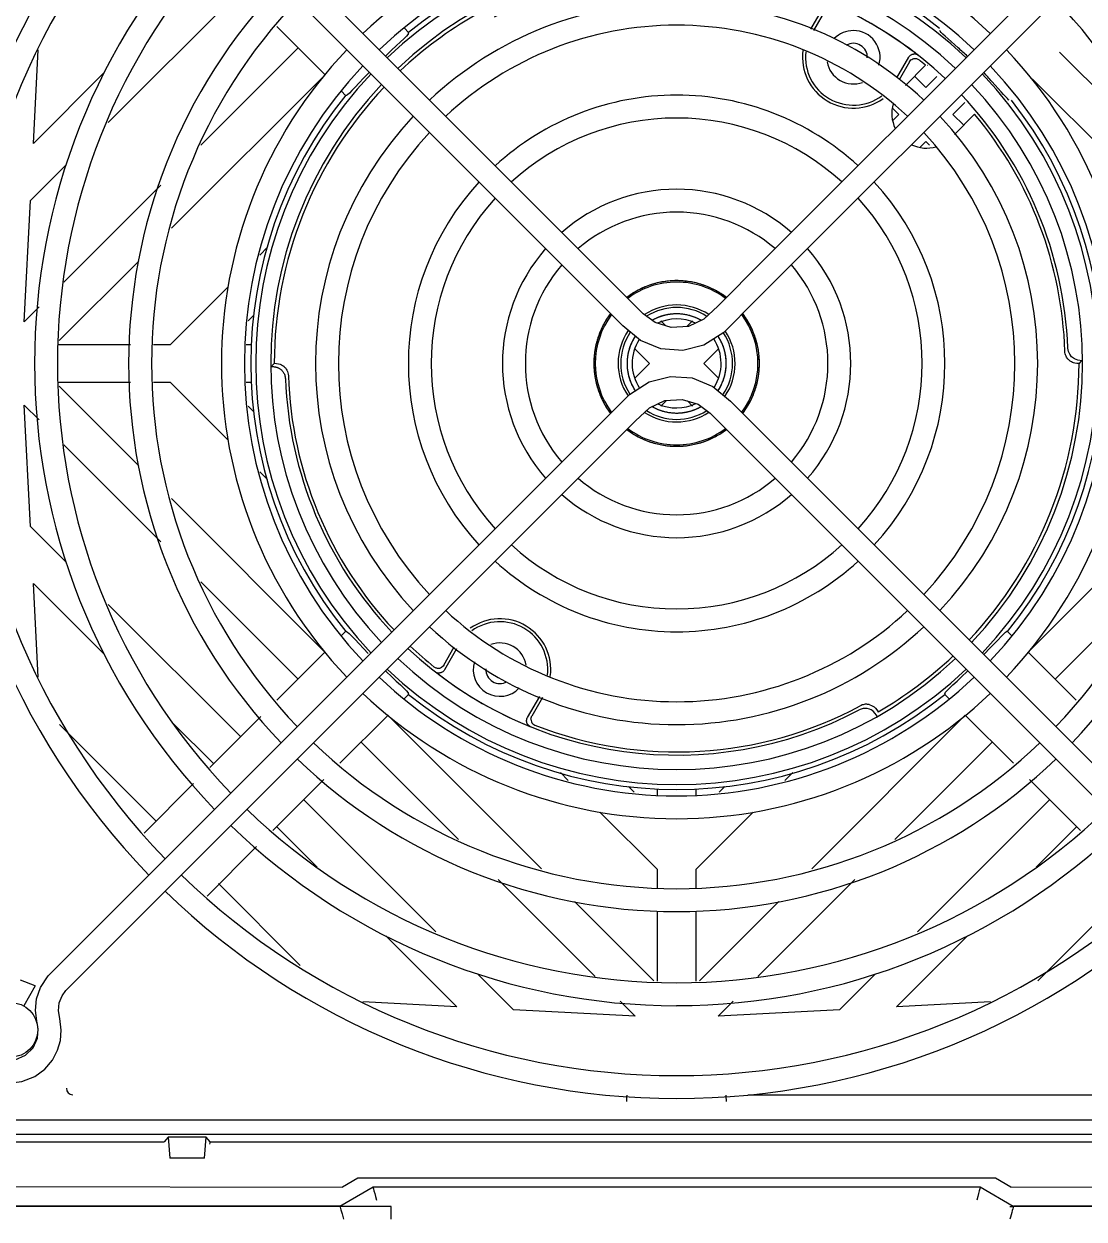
# Model space of a CAD drawing. Header units: inches. Extents: x 0 to 102, y 0 to 66.
# Drawn here: x 9.85 to 13.133, y 22.022 to 25.723 of the extents above; entities that cross this region are included whole.
import ezdxf

# ---------------------------------------------------------------- set-up
doc = ezdxf.new("R2010")
doc.units = ezdxf.units.IN
doc.header["$MEASUREMENT"] = 0

msp = doc.modelspace()

# ---------------------------------------------------------------- linework, layer by layer
at = {"color": 7, "linetype": 'Continuous'}
for p, q in [((11.5172, 25.07583), (10.02059, 26.57243)), ((13.74451, 26.5944), (12.09351, 24.94341)), ((13.7901, 26.53977), (12.07281, 24.82249)), ((11.51649, 24.97631), (9.97023, 26.52257)), ((11.69148, 24.90154), (11.5172, 25.07583)), ((11.67032, 24.82247), (11.51649, 24.97631)), ((12.09351, 24.94341), (12.04521, 24.8951)), ((11.72043, 24.87259), (11.69148, 24.90154)), ((11.76815, 24.8249), (11.72043, 24.87259)), ((12.04521, 24.8951), (11.99887, 24.84878)), ((11.80517, 24.79765), (11.76815, 24.8249)), ((12.07281, 24.82249), (12.06341, 24.81309)), ((11.93796, 24.54504), (11.97498, 24.51779)), ((11.63072, 24.48061), (11.67972, 24.5296)), ((11.97498, 24.51779), (12.0227, 24.4701)), ((12.07282, 24.52022), (12.22664, 24.36638)), ((11.69792, 24.4476), (11.74426, 24.49392)), ((11.64962, 24.39929), (11.69792, 24.4476)), ((9.95303, 22.80292), (11.51685, 24.36674)), ((12.22664, 24.36638), (13.7729, 22.82012)), ((9.88535, 22.74421), (9.84024, 22.76178)), ((9.88535, 22.74421), (9.84991, 22.68284)), ((9.88966, 22.70392), (9.90175, 22.73915)), ((10.88439, 22.14906), (10.83672, 22.12154)), ((12.85876, 22.1491), (10.88437, 22.1491)), ((12.90641, 22.12154), (12.85874, 22.14906)), ((9.4753, 22.12376), (10.83672, 22.12154)), ((12.90641, 22.12154), (14.26783, 22.12376)), ((10.98726, 22.06179), (9.37206, 22.06179)), ((10.82911, 22.06179), (10.82973, 22.05898)), ((10.82973, 22.05898), (10.8321, 22.05066)), ((10.98726, 22.02242), (10.98726, 22.06179)), ((12.90347, 22.06179), (12.91401, 22.06179))]:
    msp.add_line(p, q, dxfattribs=at)
at = {"color": 6, "linetype": 'Continuous'}
for p, q in [((10.52124, 25.8268), (10.11159, 25.41715)), ((12.28695, 25.70578), (12.32006, 25.76311)), ((12.33346, 25.76778), (12.2956, 25.7022)), ((10.78293, 25.56511), (10.63397, 25.71407)), ((11.02871, 25.70907), (11.04155, 25.69623)), ((9.87969, 25.35228), (9.89492, 25.64274)), ((10.39805, 25.34727), (10.69941, 25.64863)), ((12.55299, 25.55522), (12.59015, 25.61957)), ((12.59282, 25.60563), (12.56017, 25.54909)), ((13.05723, 25.63512), (13.34512, 25.34723)), ((9.87969, 25.35228), (10.09916, 25.57176)), ((12.57993, 25.53221), (12.64233, 25.59468)), ((10.78295, 25.56514), (10.30749, 25.08968)), ((12.60831, 25.56067), (12.6432, 25.52578)), ((12.6432, 25.52578), (12.67721, 25.5598)), ((12.85772, 25.53315), (12.8478, 25.5443)), ((13.43564, 25.08967), (12.97381, 25.55151)), ((10.84668, 25.50136), (10.83384, 25.5142)), ((10.85278, 25.50338), (10.84984, 25.50157)), ((12.55968, 25.44227), (12.53944, 25.4625)), ((12.76365, 25.4792), (12.72672, 25.44227)), ((12.54032, 25.4229), (12.55968, 25.44227)), ((12.72672, 25.44227), (12.76039, 25.40859)), ((12.732, 25.38021), (12.79441, 25.44269)), ((12.6432, 25.35875), (12.62456, 25.34011)), ((12.65461, 25.34733), (12.6432, 25.35875)), ((9.98105, 25.28661), (9.87045, 25.17601)), ((9.97407, 24.9233), (10.27442, 25.22364)), ((9.85075, 24.79997), (9.87045, 25.17601)), ((10.5809, 25.00675), (10.60513, 25.03098)), ((10.20588, 24.98807), (9.95981, 24.74199)), ((10.30455, 24.7304), (10.48288, 24.90873)), ((9.85075, 24.79997), (9.89715, 24.84638)), ((10.56142, 24.82024), (10.54452, 24.80334)), ((11.82242, 24.8033), (11.83817, 24.78754)), ((11.90334, 24.78592), (11.92071, 24.8033)), ((9.95889, 24.7304), (10.18053, 24.7304)), ((10.2514, 24.7304), (10.30455, 24.7304)), ((10.53814, 24.7304), (10.55297, 24.7304)), ((11.78733, 24.67135), (11.74227, 24.71641)), ((12.00087, 24.71642), (11.9558, 24.67135)), ((13.12721, 24.68127), (13.12417, 24.67819)), ((10.6223, 24.66786), (10.6255, 24.67108)), ((11.74227, 24.62628), (11.78733, 24.67135)), ((11.9558, 24.67135), (12.00087, 24.62628)), ((13.12111, 24.67511), (13.11763, 24.67161)), ((13.12417, 24.67819), (13.12111, 24.67511)), ((10.18051, 24.61229), (9.95889, 24.61229)), ((10.30455, 24.61229), (10.25138, 24.61229)), ((10.48287, 24.43397), (10.30455, 24.61229)), ((10.55297, 24.61229), (10.53814, 24.61229)), ((9.95981, 24.6007), (10.20592, 24.35459)), ((9.87045, 24.16668), (9.85075, 24.54273)), ((9.89715, 24.49632), (9.85075, 24.54273)), ((10.54452, 24.53936), (10.56142, 24.52246)), ((11.83979, 24.55677), (11.82242, 24.5394)), ((11.92071, 24.5394), (11.90496, 24.55515)), ((10.27444, 24.11904), (9.97407, 24.4194)), ((10.60513, 24.31172), (10.58089, 24.33595)), ((10.30748, 24.25303), (10.78255, 23.77795)), ((12.9602, 23.77758), (13.43563, 24.25301)), ((9.87045, 24.16668), (9.98105, 24.05608)), ((9.89492, 23.69995), (9.87969, 23.99041)), ((10.09916, 23.77094), (9.87969, 23.99041)), ((10.69911, 23.69436), (10.39801, 23.99546)), ((13.34508, 23.99542), (13.04372, 23.69406)), ((10.11159, 23.92554), (10.52106, 23.51608)), ((10.83351, 23.82894), (10.84633, 23.84178)), ((10.84948, 23.84156), (10.84896, 23.84158)), ((12.89035, 23.83931), (12.89329, 23.84112)), ((12.89645, 23.84134), (12.90928, 23.8285)), ((11.15031, 23.73706), (11.18295, 23.79359)), ((10.63374, 23.62891), (10.78253, 23.7779)), ((10.9017, 23.78912), (10.9166, 23.77357)), ((11.19013, 23.78746), (11.15298, 23.72312)), ((12.9602, 23.77758), (13.10915, 23.62863)), ((11.12117, 23.73065), (11.121, 23.73152)), ((11.04155, 23.64646), (11.0287, 23.63361)), ((11.03958, 23.65251), (11.04134, 23.64962)), ((11.04155, 23.64646), (11.04134, 23.64962)), ((12.71441, 23.63363), (12.70158, 23.64646)), ((11.40967, 23.57492), (11.44752, 23.64048)), ((11.45617, 23.6369), (11.42308, 23.57958)), ((10.42594, 23.42083), (10.58366, 23.57877)), ((10.9778, 23.58271), (10.82885, 23.43376)), ((10.97778, 23.58273), (11.45324, 23.10727)), ((12.2899, 23.10727), (12.76536, 23.58273)), ((12.49499, 23.59245), (12.49483, 23.59188)), ((12.91428, 23.43376), (12.76533, 23.58271)), ((9.96048, 23.55329), (10.25958, 23.25418)), ((10.4376, 23.43251), (10.31202, 23.55808)), ((11.43294, 23.55142), (11.4321, 23.55113)), ((11.19566, 23.19781), (10.89428, 23.49919)), ((12.84885, 23.49919), (12.54746, 23.19781)), ((11.53619, 23.38066), (11.51193, 23.40491)), ((12.2312, 23.40491), (12.20699, 23.3807)), ((10.22284, 23.21746), (10.37586, 23.37069)), ((10.77874, 23.38365), (10.62092, 23.22583)), ((11.72267, 23.3612), (11.73959, 23.34428)), ((11.81251, 23.33274), (11.81251, 23.35275)), ((11.93062, 23.35275), (11.93062, 23.33277)), ((12.00358, 23.34432), (12.02046, 23.3612)), ((13.12221, 23.22583), (12.96439, 23.38365)), ((10.71611, 23.32102), (11.12576, 22.91137)), ((12.61737, 22.91138), (13.02702, 23.32102)), ((11.81251, 23.10433), (11.63421, 23.28264)), ((12.10896, 23.28268), (11.93062, 23.10433)), ((10.7583, 23.1118), (10.6326, 23.23751)), ((13.11053, 23.23751), (12.98484, 23.11181)), ((10.57081, 23.17572), (10.4177, 23.02261)), ((11.81251, 23.04535), (11.81251, 23.10433)), ((11.93062, 23.10433), (11.93062, 23.04535)), ((10.45274, 23.06103), (10.70586, 22.8079)), ((11.61962, 22.77385), (11.31927, 23.07421)), ((12.42387, 23.07422), (12.12352, 22.77386)), ((12.98963, 22.76026), (13.2887, 23.05934)), ((11.55483, 23.00568), (11.80092, 22.75959)), ((11.94221, 22.75959), (12.18831, 23.00569)), ((11.81251, 22.75867), (11.81251, 22.97449)), ((11.93062, 22.97449), (11.93062, 22.75868)), ((11.19063, 22.67947), (10.97116, 22.89894)), ((12.77198, 22.89895), (12.5525, 22.67947)), ((11.2563, 22.78083), (11.3669, 22.67024)), ((12.37623, 22.67024), (12.48683, 22.78084)), ((11.19063, 22.67947), (10.90016, 22.6947)), ((11.74294, 22.65053), (11.69654, 22.69694)), ((12.0466, 22.69694), (12.00019, 22.65053)), ((12.84296, 22.6947), (12.5525, 22.67947)), ((11.74294, 22.65053), (11.3669, 22.67024)), ((12.37623, 22.67024), (12.00019, 22.65053)), ((13.74164, 22.40569), (12.09177, 22.40574)), ((14.03692, 22.32883), (9.70621, 22.32883)), ((14.10142, 22.28406), (9.6417, 22.28406)), ((10.29676, 22.27633), (10.28465, 22.2619)), ((10.41487, 22.27633), (10.29676, 22.27633)), ((10.29676, 22.27633), (10.30244, 22.21072)), ((10.40919, 22.21072), (10.41487, 22.27633)), ((10.42698, 22.2619), (10.41487, 22.27633)), ((9.61954, 22.2619), (10.28465, 22.2619)), ((10.42698, 22.2619), (13.31615, 22.2619)), ((10.40919, 22.21072), (10.30244, 22.21072)), ((10.9314, 22.12085), (10.82911, 22.06179)), ((12.81173, 22.12085), (10.9314, 22.12085)), ((10.93905, 22.09198), (10.94195, 22.08148)), ((12.80393, 22.09202), (12.80118, 22.08148)), ((12.91402, 22.06179), (12.81173, 22.12085)), ((10.82892, 22.06249), (9.47393, 22.06249)), ((14.40027, 22.06179), (12.91401, 22.06179)), ((14.2692, 22.06249), (12.91421, 22.06249))]:
    msp.add_line(p, q, dxfattribs=at)
for points in [[(11.04134, 25.69307), (11.03959, 25.69019), (11.03466, 25.68468), (11.02671, 25.67674), (11.01612, 25.66657), (11.00337, 25.65449), (10.98892, 25.64083)], [(11.04134, 25.69307), (11.04138, 25.69356), (11.04141, 25.69407), (11.04142, 25.69462), (11.04143, 25.69516), (11.04148, 25.6957), (11.04155, 25.69623)], [(12.74386, 25.64817), (12.73278, 25.65802), (12.72209, 25.66757), (12.71213, 25.67645), (12.70336, 25.68435), (12.69619, 25.69095), (12.69081, 25.69614), (12.68742, 25.6998), (12.68621, 25.70173)], [(10.98892, 25.64083), (10.97337, 25.62593), (10.97018, 25.62285)], [(12.59015, 25.61957), (12.59135, 25.62141), (12.5927, 25.62307), (12.59421, 25.62455), (12.59586, 25.62584), (12.59766, 25.62696), (12.59961, 25.6279)], [(12.59282, 25.60563), (12.59486, 25.60843), (12.59726, 25.61081), (12.60004, 25.61281), (12.60312, 25.61432), (12.60637, 25.61521), (12.60985, 25.61552)], [(12.59961, 25.6279), (12.60086, 25.62837), (12.60213, 25.62875), (12.60337, 25.62899), (12.6047, 25.62925), (12.60625, 25.62968), (12.60797, 25.63022)], [(12.61933, 25.62522), (12.61698, 25.62681), (12.61426, 25.6281), (12.61119, 25.62901), (12.60783, 25.62941)], [(12.60985, 25.61552), (12.61207, 25.61536), (12.61423, 25.61496), (12.61633, 25.6143), (12.61835, 25.61343), (12.62029, 25.61239), (12.62213, 25.61117)], [(10.92006, 25.57274), (10.91721, 25.56977), (10.90238, 25.5543), (10.8886, 25.53974), (10.87641, 25.52686), (10.8663, 25.51633), (10.85838, 25.50839), (10.85278, 25.50338)], [(12.9014, 25.48669), (12.89949, 25.48788), (12.89587, 25.49121), (12.89068, 25.49659), (12.88405, 25.50378), (12.87617, 25.51251), (12.86731, 25.52244), (12.85772, 25.53315)], [(10.84668, 25.50136), (10.84714, 25.50141), (10.84764, 25.50145), (10.84818, 25.50149), (10.84873, 25.50153), (10.84929, 25.50155), (10.84984, 25.50157)], [(13.12724, 24.67969), (13.11394, 24.6819), (13.10309, 24.68598), (13.09478, 24.69207), (13.08877, 24.69975), (13.08482, 24.70861), (13.08302, 24.71878)], [(13.08134, 24.68738), (13.07916, 24.69069), (13.07734, 24.69415), (13.0759, 24.69776), (13.07482, 24.70151), (13.07409, 24.7054), (13.07372, 24.70945)], [(13.09054, 24.67841), (13.08879, 24.67971), (13.08713, 24.68109), (13.08555, 24.68254), (13.08407, 24.68407), (13.08266, 24.68568), (13.08134, 24.68738)], [(10.61835, 24.66165), (10.61842, 24.66313), (10.61911, 24.66464), (10.62055, 24.66623), (10.6223, 24.66786)], [(10.61836, 24.66172), (10.62075, 24.66168), (10.62257, 24.66162), (10.62364, 24.66154), (10.62543, 24.66132)], [(10.62543, 24.66132), (10.62645, 24.66117), (10.62751, 24.661), (10.6286, 24.6608), (10.62974, 24.66055), (10.63091, 24.66027), (10.63213, 24.65994), (10.63339, 24.65956), (10.63468, 24.65911), (10.63602, 24.65861), (10.63739, 24.65802), (10.6388, 24.65736), (10.64023, 24.65661), (10.64168, 24.65576), (10.64315, 24.6548), (10.64463, 24.65372), (10.64611, 24.65254), (10.64759, 24.65123), (10.64908, 24.64977), (10.65054, 24.64817), (10.65197, 24.64643), (10.65335, 24.64454), (10.65463, 24.64248), (10.65582, 24.64027), (10.6569, 24.6379), (10.65784, 24.63539), (10.65864, 24.63272), (10.65929, 24.62992), (10.65978, 24.62698), (10.66011, 24.62391)], [(10.62551, 24.6719), (10.633, 24.67125), (10.63916, 24.67026), (10.64373, 24.66896), (10.6475, 24.66728), (10.65127, 24.66517), (10.65478, 24.66264)], [(10.65478, 24.66264), (10.65573, 24.66185), (10.65665, 24.66103), (10.65754, 24.66018), (10.65841, 24.65931), (10.65925, 24.65841), (10.66006, 24.65749)], [(10.66006, 24.65749), (10.66269, 24.65404), (10.6649, 24.65034), (10.6667, 24.64635), (10.66808, 24.64215), (10.66898, 24.63779), (10.66941, 24.63325)], [(13.11763, 24.67085), (13.11063, 24.67141), (13.10492, 24.67223), (13.10077, 24.67326), (13.09735, 24.6746), (13.09385, 24.67633), (13.09054, 24.67841)], [(10.84896, 23.84158), (10.84789, 23.84163), (10.84736, 23.84167), (10.84684, 23.84172), (10.84633, 23.84178)], [(10.84948, 23.84156), (10.85236, 23.83981), (10.85787, 23.83488), (10.8658, 23.82693), (10.87597, 23.81633), (10.88804, 23.80357), (10.9017, 23.78912)], [(12.82307, 23.76996), (12.82592, 23.77292), (12.84076, 23.7884), (12.85453, 23.80296), (12.86672, 23.81583), (12.87683, 23.82636), (12.88475, 23.8343), (12.89035, 23.83931)], [(12.89645, 23.84134), (12.89599, 23.84129), (12.89549, 23.84124), (12.89495, 23.8412), (12.8944, 23.84117), (12.89385, 23.84114), (12.89329, 23.84112)], [(10.97018, 23.71985), (10.9733, 23.71683), (10.98883, 23.70195), (11.00331, 23.68825), (11.01611, 23.67613), (11.0267, 23.66596), (11.03465, 23.65803), (11.03958, 23.65251)], [(11.13328, 23.72717), (11.13106, 23.72733), (11.1289, 23.72774), (11.1268, 23.72839), (11.12478, 23.72926), (11.12284, 23.7303), (11.121, 23.73152)], [(11.15031, 23.73706), (11.14827, 23.73426), (11.14587, 23.73188), (11.14308, 23.72988), (11.14001, 23.72838), (11.13676, 23.72749), (11.13328, 23.72717)], [(11.15298, 23.72312), (11.15178, 23.72128), (11.15043, 23.71962), (11.14893, 23.71814), (11.14727, 23.71685), (11.14547, 23.71573), (11.14352, 23.7148)], [(12.75421, 23.70186), (12.76976, 23.71677), (12.77296, 23.71985)], [(11.1238, 23.71747), (11.12616, 23.71588), (11.12887, 23.71459), (11.13191, 23.71369), (11.13522, 23.71329)], [(11.14352, 23.7148), (11.14227, 23.71433), (11.141, 23.71394), (11.13976, 23.7137), (11.13843, 23.71344), (11.13688, 23.71302), (11.13517, 23.71248)], [(12.70179, 23.64962), (12.70354, 23.6525), (12.70847, 23.65802), (12.71642, 23.66595), (12.72701, 23.67612), (12.73977, 23.6882), (12.75421, 23.70186)], [(12.70179, 23.64962), (12.70175, 23.64913), (12.70172, 23.64862), (12.70172, 23.64808), (12.7017, 23.64753), (12.70165, 23.64699), (12.70158, 23.64646)], [(12.45887, 23.6162), (12.45563, 23.61607), (12.45243, 23.61567), (12.44927, 23.61501), (12.44618, 23.61409), (12.44318, 23.61293), (12.44026, 23.61153)], [(12.46963, 23.61471), (12.46786, 23.61516), (12.46609, 23.61553), (12.4643, 23.61582), (12.46249, 23.61603), (12.46069, 23.61616), (12.45887, 23.6162)], [(12.46963, 23.61471), (12.47452, 23.61294), (12.47902, 23.61064), (12.48298, 23.60803), (12.48687, 23.60448), (12.49118, 23.59936), (12.49573, 23.59288)], [(11.40703, 23.56507), (11.4071, 23.56673), (11.40732, 23.56839), (11.4077, 23.57005), (11.40821, 23.57169), (11.40887, 23.57332), (11.40967, 23.57492)], [(11.42043, 23.56974), (11.42055, 23.57145), (11.4208, 23.57314), (11.4212, 23.57481), (11.42172, 23.57644), (11.42235, 23.57803), (11.42308, 23.57958)], [(12.45519, 23.60336), (12.45211, 23.60322), (12.44903, 23.60283), (12.44594, 23.60218), (12.44287, 23.60129), (12.43984, 23.60017), (12.43683, 23.59881)], [(12.49247, 23.57991), (12.48621, 23.58814), (12.48009, 23.59442), (12.47425, 23.59852), (12.46832, 23.60109), (12.46192, 23.60278), (12.45519, 23.60336)], [(11.40811, 23.55865), (11.40778, 23.55971), (11.40751, 23.56079), (11.4073, 23.56186), (11.40715, 23.56293), (11.40706, 23.564), (11.40703, 23.56507)], [(11.41937, 23.54683), (11.41676, 23.54814), (11.41443, 23.54972), (11.41239, 23.55157), (11.41065, 23.55368), (11.40922, 23.55604), (11.40811, 23.55865)], [(11.42043, 23.56974), (11.4208, 23.56585), (11.42187, 23.56227), (11.42365, 23.55895), (11.42611, 23.556), (11.4292, 23.5535), (11.43293, 23.55143)], [(11.71727, 22.38608), (11.71745, 22.39108), (11.7176, 22.39573), (11.71772, 22.3998), (11.71784, 22.40289), (11.71799, 22.40482), (11.71815, 22.40569)], [(12.02542, 22.39984), (12.02532, 22.40294), (12.02528, 22.4049), (12.02528, 22.40573)], [(12.02586, 22.38608), (12.02569, 22.39111), (12.02542, 22.39984)], [(10.9314, 22.12085), (10.93177, 22.11957), (10.93275, 22.11579), (10.9344, 22.10969), (10.93656, 22.1016), (10.93905, 22.09198)], [(12.81173, 22.12085), (12.81142, 22.11956), (12.81038, 22.11579), (12.80876, 22.10968), (12.80658, 22.10159), (12.80393, 22.09202)], [(12.9122, 22.05445), (12.91061, 22.04899), (12.90929, 22.04254), (12.9078, 22.03565), (12.90575, 22.0289), (12.90347, 22.02242)], [(12.91401, 22.0618), (12.914, 22.06091), (12.91343, 22.0585), (12.9122, 22.05445)]]:
    msp.add_lwpolyline(points, dxfattribs=at)
at = {"color": 7, "linetype": 'Continuous'}
for points in [[(11.79687, 24.91661), (11.79208, 24.9151), (11.78732, 24.9135), (11.78259, 24.9118), (11.77759, 24.90987), (11.7732, 24.90811), (11.77057, 24.90701), (11.76855, 24.90613), (11.76625, 24.9051), (11.76396, 24.90406), (11.76167, 24.90299), (11.7594, 24.9019), (11.75715, 24.90078), (11.7549, 24.89965), (11.75266, 24.89849), (11.75044, 24.89731), (11.74822, 24.89611), (11.74602, 24.89489), (11.74383, 24.89364), (11.74165, 24.89238), (11.73949, 24.89109), (11.73733, 24.88977), (11.73518, 24.88844), (11.73305, 24.88708), (11.73093, 24.8857), (11.72882, 24.88431), (11.72673, 24.88289), (11.72467, 24.88146), (11.72262, 24.88002)], [(11.87157, 24.92773), (11.86641, 24.92766), (11.86129, 24.9275), (11.85618, 24.92723), (11.85111, 24.92688), (11.84605, 24.92642), (11.84102, 24.92587), (11.83602, 24.92523), (11.83104, 24.92449), (11.82608, 24.92365), (11.82115, 24.92271), (11.81625, 24.92169), (11.81136, 24.92056), (11.80651, 24.91934), (11.80167, 24.91802), (11.79687, 24.91661)], [(11.95141, 24.91498), (11.94659, 24.91651), (11.94175, 24.91794), (11.93689, 24.91928), (11.93201, 24.92051), (11.9271, 24.92165), (11.92217, 24.92269), (11.91721, 24.92363), (11.91223, 24.92448), (11.90723, 24.92523), (11.90221, 24.92588), (11.89716, 24.92643), (11.89209, 24.92689), (11.88699, 24.92724), (11.88187, 24.9275), (11.87673, 24.92767), (11.87157, 24.92773)], [(12.02349, 24.87786), (12.02144, 24.87935), (12.01937, 24.88083), (12.01729, 24.88228), (12.01519, 24.88372), (12.01307, 24.88514), (12.01093, 24.88654), (12.00879, 24.88791), (12.00663, 24.88927), (12.00446, 24.8906), (12.00227, 24.89191), (12.00008, 24.89319), (11.99787, 24.89446), (11.99565, 24.8957), (11.99342, 24.89692), (11.99118, 24.89812), (11.98892, 24.89929), (11.98665, 24.90045), (11.98437, 24.90158), (11.98208, 24.90269), (11.97978, 24.90377), (11.97746, 24.90483), (11.97513, 24.90588), (11.97309, 24.90678), (11.97044, 24.90789), (11.96601, 24.90968), (11.96097, 24.91163), (11.9562, 24.91336), (11.95141, 24.91498)], [(11.72262, 24.88002), (11.72058, 24.87855), (11.71856, 24.87706), (11.71708, 24.87595)], [(12.02605, 24.87595), (12.02552, 24.87635), (12.02349, 24.87786)], [(11.99887, 24.84878), (11.95536, 24.80823), (11.90803, 24.78624), (11.85423, 24.78262), (11.80517, 24.79765)], [(11.66695, 24.82584), (11.66581, 24.82432), (11.66434, 24.82231), (11.66288, 24.82029), (11.66144, 24.81825), (11.66002, 24.81619), (11.65862, 24.81412), (11.65723, 24.81203), (11.65586, 24.80992), (11.65452, 24.8078), (11.65319, 24.80567), (11.65189, 24.80353), (11.65061, 24.80138), (11.64935, 24.79922), (11.64811, 24.79704), (11.6469, 24.79486), (11.6457, 24.79266), (11.64453, 24.79045), (11.64338, 24.78823), (11.64225, 24.78599), (11.64114, 24.78375), (11.64005, 24.7815), (11.63899, 24.77923), (11.63795, 24.77695), (11.63692, 24.77466), (11.63592, 24.77236), (11.63494, 24.77004), (11.63399, 24.76772), (11.63305, 24.76539), (11.63214, 24.76306), (11.63126, 24.76071), (11.63039, 24.75836), (11.62955, 24.756), (11.62874, 24.75363), (11.62795, 24.75125), (11.62718, 24.74886), (11.62643, 24.74647), (11.62571, 24.74407), (11.62501, 24.74166), (11.62433, 24.73924), (11.62368, 24.73682), (11.62305, 24.73438), (11.62245, 24.73194), (11.62186, 24.72949), (11.6213, 24.72704), (11.62077, 24.72457), (11.62026, 24.7221), (11.61977, 24.71963), (11.61931, 24.71717), (11.61887, 24.7147), (11.61846, 24.71222), (11.61807, 24.70975), (11.61771, 24.70727), (11.61737, 24.70479), (11.61706, 24.7023), (11.61676, 24.69982), (11.6165, 24.69733), (11.61626, 24.69484), (11.61604, 24.69234), (11.61585, 24.68984), (11.61568, 24.68734), (11.61554, 24.68484), (11.61542, 24.68234), (11.61532, 24.67983), (11.61525, 24.67732), (11.61521, 24.6748), (11.61518, 24.67229)], [(11.75918, 24.74226), (11.70518, 24.7876), (11.67032, 24.82247)], [(12.06341, 24.81309), (12.01741, 24.76739), (11.95622, 24.72799), (11.89081, 24.71159), (11.82302, 24.71624), (11.75918, 24.74226)], [(11.83849, 24.82122), (11.83699, 24.82089), (11.83551, 24.82055), (11.83403, 24.82019), (11.83255, 24.81982), (11.83108, 24.81943), (11.82961, 24.81903), (11.82815, 24.81861), (11.82669, 24.81818), (11.82524, 24.81773), (11.8238, 24.81727), (11.82235, 24.8168), (11.82092, 24.8163), (11.81949, 24.8158), (11.81806, 24.81528), (11.81664, 24.81474), (11.81522, 24.81419), (11.81381, 24.81363), (11.8124, 24.81305), (11.811, 24.81245), (11.80964, 24.81186), (11.80829, 24.81125), (11.80694, 24.81063), (11.80559, 24.81), (11.80426, 24.80935), (11.80293, 24.8087), (11.8016, 24.80802), (11.80028, 24.80734), (11.79897, 24.80664), (11.79766, 24.80592), (11.79636, 24.8052), (11.79555, 24.80473)], [(11.87157, 24.82489), (11.86991, 24.82485), (11.86826, 24.8248), (11.86662, 24.82474), (11.86498, 24.82466), (11.86336, 24.82457), (11.86174, 24.82446), (11.86013, 24.82434), (11.85853, 24.82421), (11.85694, 24.82406), (11.85536, 24.8239), (11.85379, 24.82372), (11.85222, 24.82354), (11.85066, 24.82333), (11.84911, 24.82312), (11.84757, 24.82289), (11.84603, 24.82264), (11.84451, 24.82239), (11.84299, 24.82212), (11.84148, 24.82183), (11.83998, 24.82153), (11.83849, 24.82122)], [(11.90601, 24.82092), (11.90299, 24.82158), (11.89995, 24.82217), (11.89689, 24.82271), (11.8938, 24.82318), (11.89069, 24.8236), (11.88756, 24.82396), (11.88441, 24.82426), (11.88123, 24.82451), (11.87803, 24.82469), (11.87481, 24.82482), (11.87157, 24.82489)], [(11.9477, 24.80467), (11.94726, 24.80492), (11.94593, 24.80567), (11.94459, 24.80641), (11.94324, 24.80713), (11.94188, 24.80784), (11.94051, 24.80853), (11.93914, 24.80922), (11.93776, 24.80989), (11.93637, 24.81054), (11.93498, 24.81118), (11.93376, 24.81174), (11.93217, 24.81242), (11.92953, 24.81352), (11.92652, 24.81472), (11.92365, 24.81578), (11.92077, 24.81679), (11.91786, 24.81773), (11.91493, 24.81862), (11.91198, 24.81944), (11.90901, 24.82021), (11.90601, 24.82092)], [(12.1158, 24.74936), (12.11502, 24.75174), (12.11422, 24.75412), (12.1134, 24.75648), (12.11256, 24.75884), (12.11169, 24.7612), (12.1108, 24.76354), (12.10988, 24.76588), (12.10894, 24.76821), (12.10798, 24.77054), (12.107, 24.77285), (12.10599, 24.77515), (12.10497, 24.77744), (12.10392, 24.77972), (12.10285, 24.78198), (12.10175, 24.78424), (12.10064, 24.78648), (12.0995, 24.78872), (12.09834, 24.79094), (12.09716, 24.79315), (12.09596, 24.79535), (12.09474, 24.79754), (12.09349, 24.79972), (12.09222, 24.80188), (12.09094, 24.80404), (12.08962, 24.80618), (12.08829, 24.80832), (12.08694, 24.81044), (12.08556, 24.81255), (12.08417, 24.81464), (12.08275, 24.81672), (12.08132, 24.81878), (12.07987, 24.82083), (12.0784, 24.82286), (12.07691, 24.82488), (12.07617, 24.82585)], [(11.74321, 24.75567), (11.74238, 24.75441), (11.74084, 24.75196), (11.73935, 24.74947), (11.7379, 24.74695), (11.73649, 24.7444), (11.73514, 24.74182), (11.73382, 24.73921), (11.73256, 24.73656), (11.73134, 24.73388), (11.73016, 24.73117), (11.72903, 24.72842), (11.72795, 24.72565), (11.72693, 24.72288), (11.72597, 24.72009), (11.72506, 24.71729), (11.72421, 24.71447), (11.72341, 24.71165), (11.72266, 24.70881), (11.72198, 24.70596), (11.72134, 24.7031), (11.72077, 24.70023), (11.72025, 24.69734), (11.71978, 24.69444), (11.71937, 24.69153), (11.71902, 24.68861), (11.71872, 24.68567), (11.71847, 24.68273), (11.71829, 24.67977), (11.71815, 24.6768), (11.71808, 24.67381), (11.71805, 24.67081), (11.71809, 24.6678), (11.71818, 24.66482), (11.71833, 24.66184), (11.71854, 24.65887), (11.7188, 24.65592), (11.71912, 24.65297), (11.7195, 24.65004), (11.71994, 24.64712), (11.72043, 24.6442), (11.72098, 24.6413), (11.72158, 24.63841), (11.72225, 24.63553), (11.72296, 24.63266), (11.72374, 24.62981), (11.72458, 24.62696), (11.72547, 24.62412), (11.72641, 24.6213), (11.72742, 24.61849), (11.72848, 24.61568), (11.72962, 24.61284), (11.73081, 24.61001), (11.73205, 24.60723), (11.73335, 24.60448), (11.73469, 24.60176), (11.73608, 24.59908), (11.73752, 24.59643), (11.73901, 24.59381), (11.74055, 24.59123), (11.74214, 24.58868), (11.74343, 24.58671)], [(11.99993, 24.58702), (12.00075, 24.58828), (12.00229, 24.59074), (12.00379, 24.59322), (12.00523, 24.59574), (12.00664, 24.59829), (12.008, 24.60087), (12.00931, 24.60349), (12.01057, 24.60613), (12.01179, 24.60881), (12.01297, 24.61153), (12.0141, 24.61427), (12.01518, 24.61704), (12.0162, 24.61982), (12.01716, 24.62261), (12.01807, 24.62541), (12.01893, 24.62822), (12.01972, 24.63104), (12.02047, 24.63388), (12.02116, 24.63673), (12.02179, 24.63959), (12.02236, 24.64247), (12.02289, 24.64535), (12.02335, 24.64825), (12.02376, 24.65116), (12.02412, 24.65408), (12.02441, 24.65702), (12.02466, 24.65997), (12.02485, 24.66293), (12.02498, 24.6659), (12.02506, 24.66888), (12.02508, 24.67188), (12.02504, 24.67489), (12.02495, 24.67788), (12.0248, 24.68085), (12.02459, 24.68382), (12.02433, 24.68678), (12.02401, 24.68972), (12.02363, 24.69265), (12.02319, 24.69558), (12.0227, 24.69849), (12.02215, 24.70139), (12.02155, 24.70428), (12.02089, 24.70716), (12.02017, 24.71003), (12.01939, 24.71289), (12.01856, 24.71573), (12.01767, 24.71857), (12.01672, 24.7214), (12.01572, 24.7242), (12.01465, 24.72701), (12.01351, 24.72985), (12.01232, 24.73268), (12.01108, 24.73546), (12.00979, 24.73821), (12.00844, 24.74093), (12.00705, 24.74361), (12.00561, 24.74626), (12.00412, 24.74888), (12.00258, 24.75146), (12.00099, 24.75401), (11.9997, 24.75598)], [(12.12795, 24.67041), (12.12794, 24.67292), (12.12792, 24.67543), (12.12787, 24.67793), (12.12779, 24.68044), (12.12769, 24.68294), (12.12756, 24.68544), (12.12741, 24.68794), (12.12724, 24.69043), (12.12704, 24.69293), (12.12682, 24.69542), (12.12657, 24.69791), (12.1263, 24.7004), (12.12601, 24.70288), (12.12568, 24.70536), (12.12534, 24.70784), (12.12497, 24.71032), (12.12458, 24.7128), (12.12416, 24.71527), (12.12372, 24.71774), (12.12325, 24.72021), (12.12276, 24.72268), (12.12224, 24.72514), (12.1217, 24.7276), (12.12114, 24.73004), (12.12056, 24.73248), (12.11995, 24.73492), (12.11931, 24.73734), (12.11866, 24.73976), (12.11798, 24.74217), (12.11727, 24.74457), (12.11655, 24.74697), (12.1158, 24.74936)], [(11.61518, 24.67229), (11.61519, 24.66977), (11.61521, 24.66727), (11.61527, 24.66476), (11.61534, 24.66225), (11.61544, 24.65975), (11.61557, 24.65725), (11.61572, 24.65475), (11.61589, 24.65226), (11.61609, 24.64977), (11.61631, 24.64727), (11.61656, 24.64478), (11.61683, 24.6423), (11.61713, 24.63981), (11.61745, 24.63733), (11.61779, 24.63485), (11.61816, 24.63237), (11.61855, 24.62989), (11.61897, 24.62742), (11.61941, 24.62495), (11.61988, 24.62248), (11.62037, 24.62001), (11.62089, 24.61755), (11.62143, 24.6151), (11.62199, 24.61265), (11.62258, 24.61021), (11.62318, 24.60778), (11.62382, 24.60535), (11.62447, 24.60293), (11.62515, 24.60052), (11.62586, 24.59812), (11.62658, 24.59572), (11.62733, 24.59333)], [(12.07618, 24.51685), (12.07732, 24.51837), (12.07879, 24.52038), (12.08025, 24.5224), (12.08169, 24.52444), (12.08311, 24.5265), (12.08451, 24.52857), (12.0859, 24.53066), (12.08727, 24.53277), (12.08861, 24.53489), (12.08994, 24.53702), (12.09124, 24.53916), (12.09252, 24.54131), (12.09378, 24.54347), (12.09502, 24.54565), (12.09623, 24.54784), (12.09743, 24.55003), (12.0986, 24.55224), (12.09975, 24.55447), (12.10088, 24.5567), (12.10199, 24.55894), (12.10308, 24.5612), (12.10414, 24.56347), (12.10519, 24.56574), (12.10621, 24.56803), (12.10721, 24.57034), (12.10819, 24.57265), (12.10915, 24.57497), (12.11008, 24.5773), (12.11099, 24.57964), (12.11187, 24.58198), (12.11274, 24.58434), (12.11358, 24.5867), (12.11439, 24.58907), (12.11519, 24.59144), (12.11595, 24.59383), (12.1167, 24.59622), (12.11742, 24.59862), (12.11812, 24.60103), (12.1188, 24.60345), (12.11945, 24.60588), (12.12008, 24.60831), (12.12069, 24.61075), (12.12127, 24.6132), (12.12183, 24.61566), (12.12236, 24.61812), (12.12288, 24.62059), (12.12336, 24.62306), (12.12382, 24.62553), (12.12426, 24.628), (12.12467, 24.63047), (12.12506, 24.63295), (12.12542, 24.63542), (12.12576, 24.6379), (12.12608, 24.64039), (12.12637, 24.64288), (12.12663, 24.64536), (12.12687, 24.64786), (12.12709, 24.65035), (12.12728, 24.65285), (12.12745, 24.65535), (12.12759, 24.65785), (12.12771, 24.66036), (12.12781, 24.66287), (12.12788, 24.66538), (12.12793, 24.66789), (12.12795, 24.67041)], [(11.67972, 24.5296), (11.72572, 24.57531), (11.78691, 24.6147), (11.85232, 24.63111), (11.92011, 24.62645), (11.98395, 24.60043)], [(11.62733, 24.59333), (11.62811, 24.59095), (11.62891, 24.58858), (11.62973, 24.58621), (11.63057, 24.58385), (11.63144, 24.5815), (11.63233, 24.57915), (11.63325, 24.57681), (11.63419, 24.57448), (11.63515, 24.57216), (11.63613, 24.56985), (11.63714, 24.56754), (11.63817, 24.56526), (11.63921, 24.56298), (11.64029, 24.56071), (11.64138, 24.55845), (11.64249, 24.55621), (11.64363, 24.55398), (11.64479, 24.55175), (11.64597, 24.54954), (11.64717, 24.54734), (11.64839, 24.54515), (11.64964, 24.54298), (11.65091, 24.54081), (11.6522, 24.53865), (11.65351, 24.53651), (11.65484, 24.53437), (11.6562, 24.53225), (11.65757, 24.53014), (11.65897, 24.52805), (11.66038, 24.52597), (11.66181, 24.52391), (11.66326, 24.52186), (11.66473, 24.51983), (11.66622, 24.51782), (11.66696, 24.51684)], [(11.98395, 24.60043), (12.03795, 24.55509), (12.07282, 24.52022)], [(11.74426, 24.49392), (11.78777, 24.53447), (11.8351, 24.55645), (11.88891, 24.56007), (11.93796, 24.54504)], [(11.79543, 24.53802), (11.79587, 24.53777), (11.7972, 24.53702), (11.79855, 24.53629), (11.7999, 24.53556), (11.80125, 24.53485), (11.80262, 24.53416), (11.80399, 24.53348), (11.80537, 24.53281), (11.80676, 24.53215), (11.80815, 24.53151), (11.80938, 24.53095), (11.81096, 24.53027), (11.8136, 24.52917), (11.81662, 24.52797), (11.81948, 24.52691), (11.82236, 24.52591), (11.82527, 24.52496), (11.8282, 24.52408), (11.83115, 24.52325), (11.83412, 24.52248), (11.83712, 24.52177)], [(11.90464, 24.52147), (11.90614, 24.5218), (11.90762, 24.52215), (11.9091, 24.5225), (11.91058, 24.52288), (11.91205, 24.52326), (11.91352, 24.52366), (11.91498, 24.52408), (11.91644, 24.52451), (11.91789, 24.52496), (11.91934, 24.52542), (11.92078, 24.5259), (11.92221, 24.52639), (11.92365, 24.52689), (11.92507, 24.52741), (11.92649, 24.52795), (11.92791, 24.5285), (11.92932, 24.52907), (11.93073, 24.52965), (11.93213, 24.53024), (11.9335, 24.53083), (11.93485, 24.53144), (11.93619, 24.53206), (11.93754, 24.53269), (11.93887, 24.53334), (11.9402, 24.534), (11.94153, 24.53467), (11.94285, 24.53536), (11.94416, 24.53606), (11.94547, 24.53677), (11.94677, 24.5375), (11.94758, 24.53796)], [(11.83712, 24.52177), (11.84014, 24.52112), (11.84318, 24.52052), (11.84624, 24.51999), (11.84933, 24.51951), (11.85244, 24.51909), (11.85557, 24.51873), (11.85872, 24.51843), (11.8619, 24.51818), (11.8651, 24.518), (11.86832, 24.51787), (11.87157, 24.5178)], [(11.87157, 24.5178), (11.87322, 24.51784), (11.87487, 24.51789), (11.87651, 24.51796), (11.87815, 24.51803), (11.87977, 24.51813), (11.88139, 24.51823), (11.883, 24.51835), (11.8846, 24.51849), (11.88619, 24.51863), (11.88777, 24.51879), (11.88935, 24.51897), (11.89091, 24.51916), (11.89247, 24.51936), (11.89402, 24.51958), (11.89556, 24.51981), (11.8971, 24.52005), (11.89862, 24.52031), (11.90014, 24.52058), (11.90165, 24.52086), (11.90315, 24.52116), (11.90464, 24.52147)], [(11.51685, 24.36674), (11.57595, 24.42584), (11.63072, 24.48061)], [(11.71708, 24.46674), (11.71761, 24.46634), (11.71964, 24.46483)], [(11.71964, 24.46483), (11.72169, 24.46334), (11.72376, 24.46187), (11.72584, 24.46041), (11.72794, 24.45897), (11.73006, 24.45755), (11.7322, 24.45616), (11.73435, 24.45478), (11.7365, 24.45343), (11.73867, 24.45209), (11.74086, 24.45079), (11.74305, 24.4495), (11.74526, 24.44823), (11.74748, 24.44699), (11.74971, 24.44577), (11.75195, 24.44457), (11.75421, 24.4434), (11.75648, 24.44225), (11.75876, 24.44112), (11.76105, 24.44001), (11.76335, 24.43892), (11.76567, 24.43786), (11.768, 24.43682), (11.77005, 24.43591), (11.77269, 24.4348), (11.77712, 24.43301), (11.78216, 24.43106), (11.78693, 24.42934), (11.79172, 24.42771)], [(11.94626, 24.42608), (11.95105, 24.42759), (11.95581, 24.4292), (11.96054, 24.4309), (11.96554, 24.43282), (11.96994, 24.43459), (11.97256, 24.43568), (11.97458, 24.43657), (11.97688, 24.43759), (11.97918, 24.43864), (11.98146, 24.43971), (11.98373, 24.4408), (11.98599, 24.44191), (11.98823, 24.44304), (11.99047, 24.4442), (11.99269, 24.44538), (11.99491, 24.44658), (11.99711, 24.4478), (11.9993, 24.44905), (12.00148, 24.45032), (12.00365, 24.45161), (12.0058, 24.45292), (12.00795, 24.45425), (12.01008, 24.45561), (12.0122, 24.45699), (12.01431, 24.45839), (12.0164, 24.4598), (12.01846, 24.46123), (12.02052, 24.46268)], [(12.02052, 24.46268), (12.02255, 24.46414), (12.02457, 24.46563), (12.02606, 24.46675)], [(12.0227, 24.4701), (12.05165, 24.44116), (13.72254, 22.77026)], [(11.79172, 24.42771), (11.79654, 24.42618), (11.80138, 24.42475), (11.80624, 24.42342), (11.81113, 24.42218), (11.81603, 24.42104), (11.82097, 24.42), (11.82592, 24.41906), (11.8309, 24.41821), (11.8359, 24.41747), (11.84093, 24.41681), (11.84597, 24.41626), (11.85105, 24.41581), (11.85614, 24.41545), (11.86126, 24.41519), (11.8664, 24.41503), (11.87157, 24.41496)], [(11.87157, 24.41496), (11.87672, 24.41503), (11.88185, 24.4152), (11.88695, 24.41546), (11.89203, 24.41582), (11.89708, 24.41627), (11.90211, 24.41682), (11.90711, 24.41747), (11.91209, 24.41821), (11.91705, 24.41905), (11.92198, 24.41998), (11.92689, 24.42101), (11.93177, 24.42213), (11.93662, 24.42335), (11.94146, 24.42467), (11.94626, 24.42608)], [(9.88398, 22.46377), (9.91515, 22.48679), (9.93863, 22.51439), (9.95486, 22.54533), (9.96344, 22.57541), (9.96606, 22.60686), (9.96114, 22.64395), (9.95705, 22.66748), (9.95963, 22.69194), (9.96835, 22.71365), (9.98045, 22.73006), (9.99862, 22.74829), (11.64962, 24.39929)], [(9.90175, 22.73915), (9.92575, 22.77523), (9.95303, 22.80292)], [(9.89493, 22.61131), (9.88997, 22.63619), (9.88614, 22.66777), (9.88966, 22.70392)], [(9.85577, 22.52964), (9.87899, 22.55272), (9.89251, 22.5826), (9.89493, 22.61131)], [(9.79012, 22.51507), (9.82373, 22.51592), (9.85577, 22.52964)], [(9.75409, 22.4511), (9.80112, 22.44299), (9.84417, 22.44798), (9.88398, 22.46377)], [(10.8321, 22.05066), (10.83562, 22.03822), (10.83966, 22.02242)]]:
    msp.add_lwpolyline(points, dxfattribs=at)
at = {"color": 6, "linetype": 'Continuous'}
msp.add_circle((9.80857, 22.60835), 0.08465, dxfattribs=at)
at = {"color": 7, "linetype": 'Continuous'}
for centre, radius, start, end in [((11.87157, 24.67135), 2.27559, 135.89583, 224.10417), ((11.87157, 24.67135), 2.20472, 135.92462, 224.07538), ((11.87157, 24.67135), 1.98819, 136.02533, 223.97467), ((11.87158, 24.67134), 1.40947, 90.00047, 133.5579), ((11.87157, 24.67135), 1.40944, 46.44236, 90.00019), ((11.87157, 24.67135), 1.91732, 136.06322, 223.93678), ((11.87158, 24.67134), 1.3386, 90.00048, 133.48156), ((11.87157, 24.67135), 1.33857, 46.51872, 90.00018), ((11.87157, 24.67135), 1.69686, 136.20429, 223.79582), ((11.87156, 24.67135), 1.69686, 316.20421, 43.79571), ((11.87157, 24.67135), 1.626, 136.25678, 223.74334), ((11.87156, 24.67135), 1.62599, 316.2567, 43.74323), ((11.87157, 24.67134), 1.11811, 90.00023, 133.17689), ((11.87157, 24.67135), 1.1181, 46.82322, 90), ((11.87157, 24.67134), 1.04725, 90.00024, 133.05906), ((11.87157, 24.67135), 1.04723, 46.94106, 90), ((11.87158, 24.67134), 1.40947, 136.44231, 223.55724), ((11.87157, 24.67135), 1.40944, 316.4421, 43.55789), ((11.87158, 24.67134), 1.3386, 136.51867, 223.48087), ((11.87157, 24.67135), 1.33857, 316.51844, 43.48154), ((11.87157, 24.67134), 0.83071, 90.00022, 132.54611), ((11.87157, 24.67135), 0.8307, 47.454, 90), ((11.87157, 24.67134), 1.11811, 136.82328, 223.17656), ((11.87157, 24.67134), 0.75985, 90.00024, 132.32485), ((11.87157, 24.67135), 0.75983, 47.67525, 90), ((11.87157, 24.67135), 1.1181, 316.82323, 43.17678), ((11.87157, 24.67134), 1.04725, 136.94114, 223.0587), ((11.87157, 24.67135), 1.04723, 316.94109, 43.05894), ((11.87157, 24.67134), 0.83071, 137.45405, 222.54579), ((11.87158, 24.67135), 0.53938, 90.01207, 131.22189), ((11.87156, 24.67135), 0.53937, 48.77887, 90.01011), ((11.87157, 24.67135), 0.8307, 317.45401, 42.546), ((11.87157, 24.67134), 0.75985, 137.67526, 222.32454), ((11.87157, 24.67135), 0.75983, 317.67522, 42.32476), ((11.87158, 24.67135), 0.46852, 90.0122, 130.66279), ((11.87156, 24.67135), 0.4685, 49.33816, 90.01014), ((11.87158, 24.67135), 0.53938, 138.78064, 221.22), ((11.87156, 24.67135), 0.53937, 318.77968, 41.2199), ((11.87158, 24.67135), 0.46852, 139.34019, 220.66066), ((11.87156, 24.67135), 0.4685, 319.33914, 40.66054), ((11.87157, 24.67135), 0.25639, 52.9516, 127.04866), ((11.87157, 24.67134), 0.25196, 90.00046, 126.9087), ((11.87156, 24.67135), 0.25196, 53.09135, 89.99978), ((11.87157, 24.67134), 0.1811, 90.00057, 123.43311), ((11.87156, 24.67135), 0.1811, 56.76277, 89.99981), ((11.87157, 24.67135), 0.25639, 142.95297, 217.04958), ((11.87157, 24.67134), 0.25196, 143.09259, 216.9092), ((11.87157, 24.67135), 0.15354, 60.47275, 119.55567), ((11.87156, 24.67135), 0.25196, 323.09298, 36.91006), ((11.87157, 24.67135), 0.25639, 322.95297, 37.04958), ((11.87157, 24.67134), 0.1811, 145.69258, 213.74057), ((11.87157, 24.67135), 0.15354, 146.74502, 213.44484), ((11.87157, 24.67135), 0.15354, 326.74502, 33.44484), ((11.87156, 24.67135), 0.1811, 325.69318, 33.74166), ((11.87157, 24.67135), 0.15354, 240.47275, 299.55567), ((11.87157, 24.67134), 0.1811, 236.76178, 269.99955), ((11.87156, 24.67135), 0.1811, 270.00024, 303.43396), ((11.87157, 24.67135), 0.25639, 232.9516, 307.04866), ((11.87157, 24.67134), 0.25196, 233.09057, 269.99949), ((11.87156, 24.67135), 0.25196, 270.00019, 306.90918), ((11.87158, 24.67135), 0.46852, 229.33806, 269.99868), ((11.87156, 24.67135), 0.4685, 270.00066, 310.66153), ((11.87158, 24.67135), 0.53938, 228.77879, 269.99861), ((11.87156, 24.67135), 0.53937, 270.00061, 311.22074), ((11.87157, 24.67134), 0.75985, 227.67495, 269.99978), ((11.87157, 24.67135), 0.75983, 270, 312.32474), ((11.87157, 24.67134), 0.83071, 227.45372, 269.99977), ((11.87157, 24.67135), 0.8307, 270, 312.54601), ((11.87157, 24.67134), 1.04725, 226.94077, 269.99977), ((11.87157, 24.67135), 1.04723, 270, 313.05896), ((11.87157, 24.67134), 1.11811, 226.82294, 269.99977), ((11.87157, 24.67135), 1.1181, 270, 313.17679), ((11.87158, 24.67134), 1.3386, 226.51799, 269.99953), ((11.87157, 24.67135), 1.33857, 269.99981, 313.48126), ((11.87158, 24.67134), 1.40947, 226.44165, 269.99952), ((11.87157, 24.67135), 1.40944, 269.99982, 313.55762), ((11.87157, 24.67135), 1.626, 226.25658, 269.99985), ((11.87156, 24.67135), 1.62599, 270.00013, 313.74344), ((11.87157, 24.67135), 1.69686, 226.2041, 269.99985), ((11.87156, 24.67135), 1.69686, 270.00013, 313.79591), ((11.87157, 24.67135), 1.91732, 226.06322, 270), ((11.87156, 24.67135), 1.91732, 270.00004, 313.9368), ((11.87157, 24.67135), 1.98819, 226.02533, 270), ((11.87156, 24.67135), 1.98818, 270.00004, 313.9747), ((11.87157, 24.67135), 2.20472, 225.92462, 270), ((11.87156, 24.67135), 2.20472, 270.00004, 314.0754), ((11.87157, 24.67135), 2.27559, 225.89583, 270), ((11.87156, 24.67135), 2.27558, 270.00004, 314.1042)]:
    msp.add_arc(centre, radius, start, end, dxfattribs=at)
at = {"color": 6, "linetype": 'Continuous'}
for centre, radius, start, end in [((11.87157, 24.67135), 1.30353, 46.53618, 133.46382), ((11.87157, 24.67135), 1.3186, 51.87714, 129.02639), ((11.87157, 24.67135), 1.25706, 46.61528, 133.38472), ((11.87157, 24.67135), 1.21238, 46.6748, 117.79092), ((11.87157, 24.67135), 1.21204, 52.47617, 67.62226), ((11.87157, 24.67135), 1.24606, 120.0579, 133.3705), ((12.41881, 25.6192), 0.08268, 90, 135.51984), ((12.41881, 25.6192), 0.08267, 342.91662, 90), ((12.41881, 25.6192), 0.04331, 357.08432, 120.17269), ((11.87157, 24.67135), 1.30961, 46.55044, 48.23565), ((12.41881, 25.6192), 0.15748, 172.40325, 305.68205), ((12.41881, 25.6192), 0.1482, 173.53293, 306.45005), ((11.87157, 24.67135), 1.20276, 50.14618, 51.38821), ((11.87157, 24.67135), 1.30353, 136.53618, 223.46382), ((12.41881, 25.6192), 0.08267, 190.11209, 290.14033), ((11.87157, 24.67135), 1.30353, 316.53618, 43.46382), ((11.87157, 24.67135), 1.30961, 41.80336, 43.44956), ((11.87157, 24.67135), 1.25706, 136.61528, 223.38472), ((11.87157, 24.67135), 1.25706, 316.61528, 43.38472), ((11.87157, 24.67135), 1.3186, 140.97357, 219.00182), ((11.87157, 24.67135), 1.24606, 136.62948, 179.97476), ((11.87157, 24.67135), 1.21238, 2.24214, 43.32521), ((12.64526, 25.44549), 0.1075, 163.86485, 205.81221), ((11.87157, 24.67135), 1.3186, 320.97357, 38.16197), ((11.87157, 24.67135), 1.20276, 1.81526, 39.89008), ((12.64526, 25.44549), 0.1075, 244.54627, 286.22338), ((11.87157, 24.67135), 0.17322, 57.36595, 122.52717), ((11.87157, 24.67135), 0.1378, 65.14061, 115.62735), ((11.87157, 24.67135), 0.17322, 145.93791, 213.37107), ((11.87157, 24.67135), 0.17322, 325.93791, 33.37107), ((11.87157, 24.67135), 0.1378, 147.51981, 213.52226), ((11.87157, 24.67135), 0.1378, 327.51981, 33.52226), ((11.87157, 24.67135), 1.24606, 316.62948, 359.97714), ((11.87157, 24.67135), 1.21238, 182.24225, 223.31307), ((11.87157, 24.67135), 1.20276, 181.81526, 223.31182), ((11.87157, 24.67135), 0.1378, 245.14061, 295.62735), ((11.87157, 24.67135), 0.17322, 237.36596, 302.52717), ((11.32432, 23.72349), 0.15748, 352.38913, 125.67425), ((11.32432, 23.72349), 0.1482, 353.5271, 126.13155), ((11.87157, 24.67135), 1.20276, 226.68816, 231.38809), ((11.32432, 23.72349), 0.08267, 9.8081, 110.15236), ((11.87157, 24.67135), 1.25706, 226.61528, 313.38472), ((11.87157, 24.67135), 1.21238, 226.67272, 297.79097), ((11.87157, 24.67135), 1.24606, 300.06015, 313.3705), ((11.87157, 24.67135), 1.30353, 226.53618, 313.46382), ((11.32432, 23.72349), 0.08267, 162.92726, 316.55325), ((11.32432, 23.72349), 0.04331, 177.10506, 299.68651), ((11.87157, 24.67135), 1.21204, 232.47617, 248.09369), ((11.87157, 24.67135), 1.3186, 230.97361, 309.02639), ((11.87157, 24.67135), 1.20276, 248.6115, 298.2178), ((10.00149, 22.42725), 0.01969, 180, 270)]:
    msp.add_arc(centre, radius, start, end, dxfattribs=at)
for centre, major_axis, ratio, start_param, end_param in [((12.95195, 23.59228), (1.62141, -1.61943), 0.7456588, 2.3613507, 2.3619061), ((10.40946, 22.16546), (0.01737, 0.09842), 0.0257876, -0.4259123, -0.1968077)]:
    msp.add_ellipse(centre, major_axis=major_axis, ratio=ratio, start_param=start_param, end_param=end_param, dxfattribs=at)

doc.saveas('drawing.dxf')
